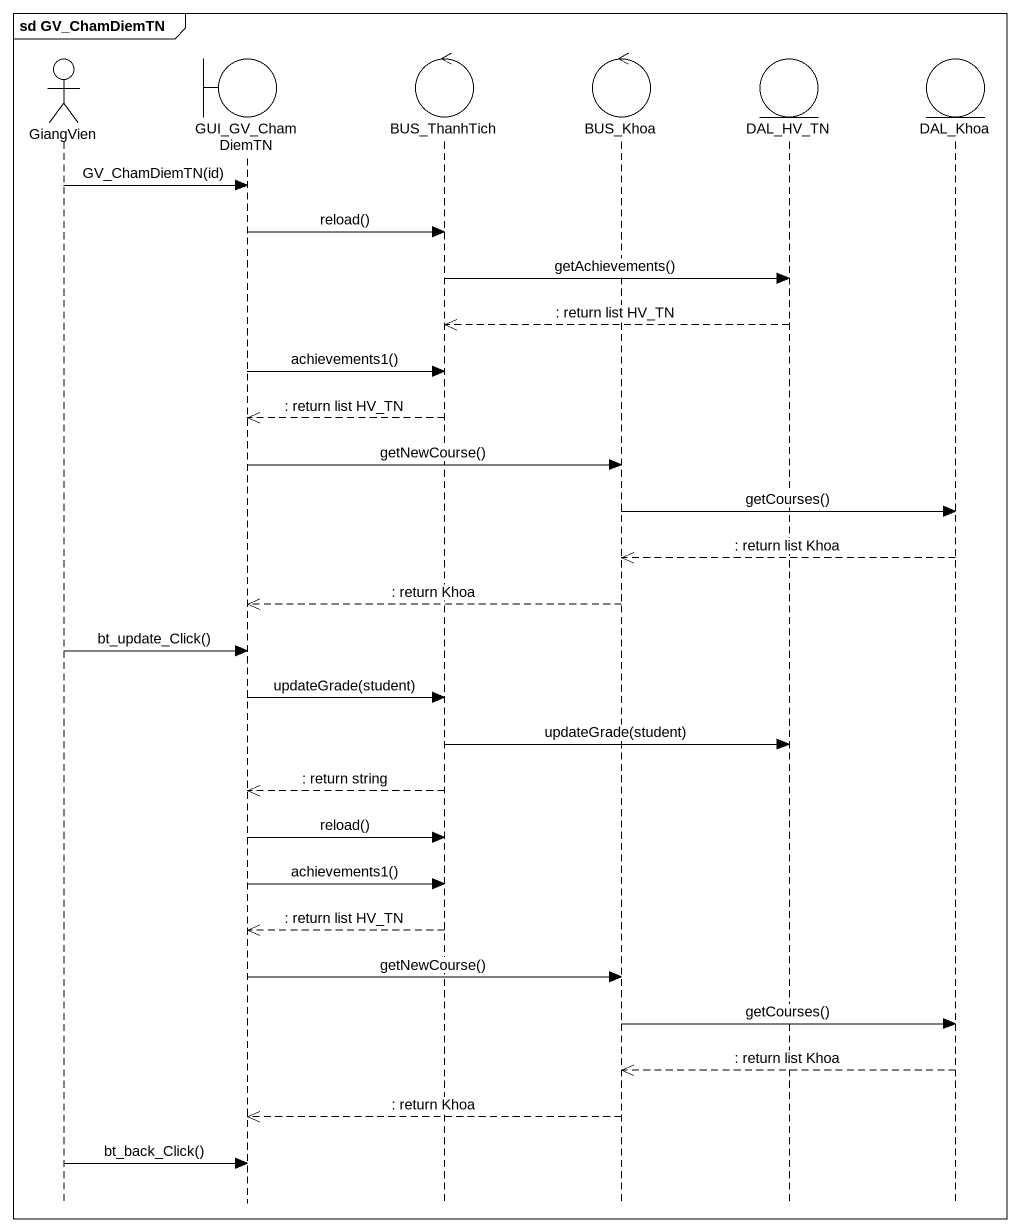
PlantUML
@startuml
mainframe sd GV_ChamDiemTN
hide footbox
actor GiangVien
boundary GUI_GV_ChamDiemTN
control BUS_ThanhTich
control BUS_Khoa
entity DAL_HV_TN
entity DAL_Khoa

GiangVien -> GUI_GV_ChamDiemTN : GV_ChamDiemTN(id)
GUI_GV_ChamDiemTN -> BUS_ThanhTich : reload()
BUS_ThanhTich -> DAL_HV_TN : getAchievements()
DAL_HV_TN -->> BUS_ThanhTich : : return list HV_TN
GUI_GV_ChamDiemTN -> BUS_ThanhTich : achievements1()
BUS_ThanhTich -->> GUI_GV_ChamDiemTN : : return list HV_TN
GUI_GV_ChamDiemTN -> BUS_Khoa : getNewCourse()
BUS_Khoa -> DAL_Khoa : getCourses()
DAL_Khoa -->> BUS_Khoa : : return list Khoa
BUS_Khoa -->> GUI_GV_ChamDiemTN : : return Khoa
GiangVien -> GUI_GV_ChamDiemTN : bt_update_Click()
GUI_GV_ChamDiemTN -> BUS_ThanhTich : updateGrade(student)
BUS_ThanhTich -> DAL_HV_TN : updateGrade(student)
BUS_ThanhTich -->> GUI_GV_ChamDiemTN : : return string
GUI_GV_ChamDiemTN -> BUS_ThanhTich : reload()
GUI_GV_ChamDiemTN -> BUS_ThanhTich : achievements1()
BUS_ThanhTich -->> GUI_GV_ChamDiemTN : : return list HV_TN
GUI_GV_ChamDiemTN -> BUS_Khoa : getNewCourse()
BUS_Khoa -> DAL_Khoa : getCourses()
DAL_Khoa -->> BUS_Khoa : : return list Khoa
BUS_Khoa -->> GUI_GV_ChamDiemTN : : return Khoa
GiangVien -> GUI_GV_ChamDiemTN : bt_back_Click()
@enduml
